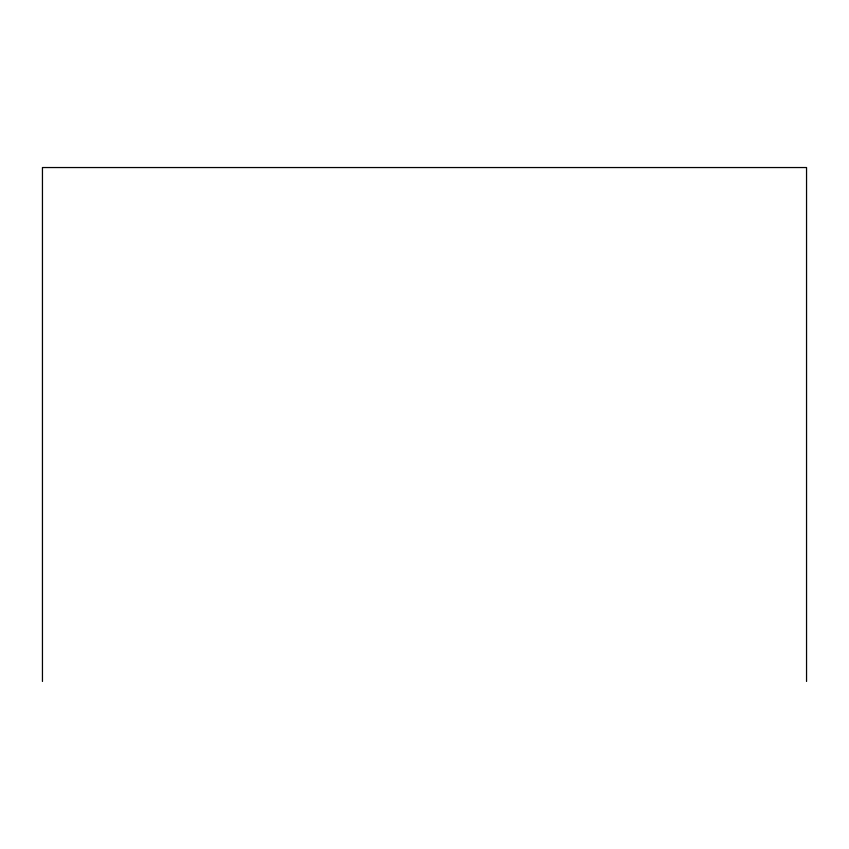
<?xml version="1.0" encoding="UTF-8"?>
<svg xmlns="http://www.w3.org/2000/svg" width="849" height="849" viewBox="0 0 849 849"><rect width="100%" height="100%" fill="white"/><g stroke="black" fill="none" stroke-linecap="round" stroke-linejoin="round"><path stroke-width="1.27" d="M806.55 681.46L806.55 167.54L42.45 167.54L42.45 681.46"/></g></svg>
